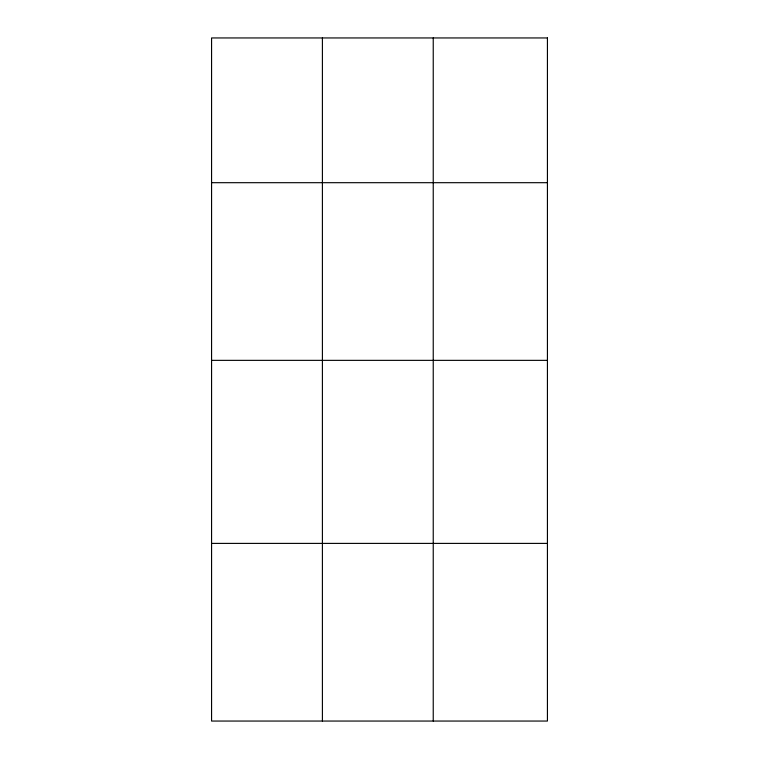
<?xml version="1.0" encoding="UTF-8"?>
<svg xmlns="http://www.w3.org/2000/svg" width="759" height="759" viewBox="0 0 759 759"><rect width="100%" height="100%" fill="white"/><g stroke="black" fill="none" stroke-linecap="round" stroke-linejoin="round"><path stroke-width="1.14" d="M211.571 182.691L547.429 182.691M211.571 360.354L547.429 360.354M211.571 543.397L547.429 543.397M433.237 37.95L433.237 721.05M322.404 37.95L322.404 721.05M547.429 37.95L211.571 37.95L211.571 721.05L547.429 721.05L547.429 37.95"/></g></svg>
